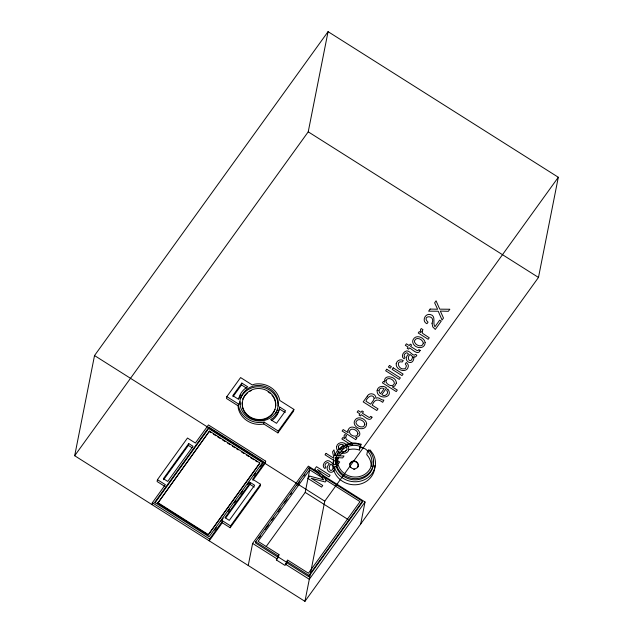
<?xml version="1.0" encoding="UTF-8"?>
<svg xmlns="http://www.w3.org/2000/svg" width="633" height="633" viewBox="0 0 633 633"><rect width="100%" height="100%" fill="white"/><g stroke="black" fill="none" stroke-linecap="round" stroke-linejoin="round"><path stroke-width="0.95" d="M74.686 455.736L94.523 355.556L328.068 31.65L558.314 177.264L538.477 277.444L304.932 601.35L74.686 455.736L308.231 131.83L328.068 31.65M252.86 480.312L265.33 463.008L265.694 461.172L208.431 424.949L195.391 443.037L187.479 438.036L157.451 479.672L165.363 484.68L152.324 502.768L151.96 504.604L153.091 503.029M157.451 479.672L157.087 481.515L164.999 486.516M157.767 503.164L209.468 431.097L259.831 462.945L259.728 463.443L208.122 535.012L157.767 503.164L209.468 431.097M163.607 479.735L188.365 445.403L188.729 443.567L193.041 446.297L167.713 481.428L163.393 478.698L188.729 443.567M155.014 502.911L208.668 428.501L208.93 427.164L263.32 461.56L209.088 536.776L154.697 502.373L208.93 427.164M226.836 396.63L226.472 398.474L238.095 405.816L238.309 408.42A21.016 19.306 11.2 0 0 263.13 424.118L263.747 423.936L277.911 432.893L293.53 411.228L293.894 409.385L279.739 400.436L279.683 399.834A21.016 19.306 11.2 0 0 254.862 384.128L252.203 384.911L240.587 377.569L226.836 396.63L238.459 403.981L238.673 406.584A21.016 19.306 11.2 0 0 263.494 422.282L264.111 422.1L278.275 431.057L277.911 432.893M208.122 535.012L259.831 462.945M222.634 520.896L209.594 538.984L209.23 540.819L222.27 522.739L222.634 520.896L230.547 525.904L230.183 527.74L222.27 522.739M232.984 396.709L241.474 384.935L241.838 383.092L247.748 386.834C243.048 389.319 239.456 394.098 238.688 399.391L232.778 395.657L241.838 383.092M238.095 405.816L238.459 403.981M225.767 517.889L249.948 484.348L250.312 482.512L254.624 485.242L229.296 520.373L224.976 517.644L250.312 482.512M263.747 423.936L264.111 422.1M265.694 461.172L252.654 479.26L260.567 484.261L260.203 486.104L230.183 527.74M248.239 565.498L252.607 543.438L308.342 466.141L318.344 472.471M279.098 409.82L276.732 414.306L273.171 418.041L270.615 419.584L276.518 423.319L285.578 410.762L279.667 407.019L279.303 408.863L285.214 412.597M319.159 473.903L309.181 467.589L255.7 541.761L255.463 542.964L277.76 557.072L276.376 559.968L285.008 565.427L287.572 560.031L308.437 573.221L360.042 501.653L325.37 479.727M277.76 557.072L278.939 554.563L258.074 541.373L309.679 469.805L322.893 478.16M276.376 559.968L278.441 557.111L278.939 554.563M308.944 468.8L309.181 467.589M266.216 546.469L305.209 492.403L309.679 469.805M286.401 562.531L308.698 576.639L308.936 575.437L362.416 501.265L322.49 476.008M304.932 601.35L324.769 501.17L558.314 177.264M347.905 449.928A17.194 15.793 11.2 0 1 359.346 450.016L360.596 444.793A18.927 17.384 11.2 0 0 351.829 443.883M360.596 446.043L360.596 444.793M359.346 450.016L360.976 444.184L355.651 443.1A21.016 19.306 11.2 0 0 351.086 443.195M338.948 451.202A18.927 17.384 11.2 0 0 343.102 474.568A18.927 17.384 11.2 0 0 368.525 473.531A18.927 17.384 11.2 0 0 368.817 449.992L367.52 451.005L366.784 454.716A17.194 15.793 11.2 0 1 371.136 466.284M368.817 449.992L368.58 451.194L370.147 449.984L373.209 454.201A21.016 19.306 11.2 0 1 362.329 480.605A21.016 19.306 11.2 0 1 334.461 467.423M362.416 501.265L362.179 502.467L308.698 576.639M360.668 524.053L365.035 501.993L320.013 473.524M277.183 410.611L278.378 404.748L277.99 400.111A19.283 17.708 11.2 0 0 255.218 385.711C246.277 387.032 239.132 395.396 239.844 404.503M279.667 407.019C279.137 412.463 276.21 417.74 271.525 420.644M360.359 445.996L360.976 444.184M238.894 398.426L240.864 394.691M240.643 398.474C242.953 392.397 248.627 388.179 254.949 387.048A19.283 17.708 11.2 0 1 277.721 401.449L278.109 406.077M242.945 399.241L244.844 395.641L247.693 392.65M274.983 409.345C272.958 414.655 267.996 418.342 262.473 419.331A16.846 15.477 11.2 0 1 242.574 406.75L242.241 402.699M277.452 409.274C275.141 415.351 269.46 419.576 263.138 420.708A19.283 17.708 11.2 0 1 240.366 406.299L239.986 401.67M275.45 413.903L276.32 412.257M278.275 431.057L293.894 409.385M214.595 530.106L216.328 527.708M220.941 521.307L223.251 518.111M227.864 511.709L229.597 509.304M234.21 502.903L235.943 500.505M240.556 494.104L242.866 490.899M247.479 484.498L249.212 482.101M253.825 475.7L255.558 473.302M260.171 466.901L262.481 463.696M230.547 525.904L260.567 484.261M258.913 538.185L260.638 535.787M265.235 529.41L268.685 524.622M271.565 520.635L273.86 517.446M277.887 511.86L280.19 508.671M284.217 503.093L287.089 499.105M290.539 494.318L291.686 492.719M296.869 485.543L299.741 481.555M303.769 475.976L304.916 474.378M285.523 564.715L286.551 563.283M365.035 501.993L309.3 579.29L285.269 564.09M249.806 391.384L251.317 390.474M360.486 446.692L365.463 449.034L368.232 451.313M308.231 131.83L538.477 277.444M241.474 384.935L246.641 388.203M94.523 355.556L324.769 501.17M208.668 428.501L263.059 462.897M209.365 431.595L211.018 432.64M213.495 434.206L215.972 435.773M217.625 436.817L220.102 438.384M222.579 439.951L225.055 441.517M227.532 443.084L230.008 444.651M232.485 446.218L234.962 447.784M236.615 448.829L238.261 449.873M241.569 451.962L244.045 453.529M246.522 455.095L248.998 456.662M250.644 457.706L253.952 459.787M255.597 460.832L257.251 461.876M305.209 492.403L348.134 519.551M188.365 445.403L191.957 447.673M249.948 484.348L254.26 487.078M255.7 541.761L278.006 555.869M286.638 561.329L308.936 575.437M278.441 557.111L287.073 562.571M252.607 543.438L276.637 558.63M157.862 502.665L208.225 534.513M152.324 502.768L209.594 538.984M275.687 405.888L275.355 401.836A16.846 15.477 11.2 0 0 273.899 397.975M374.863 465.405A21.016 19.306 11.2 0 1 357.336 484.617A21.016 19.306 11.2 0 1 333.868 470.43M333.409 468.784A21.016 19.306 11.2 0 1 332.966 464.575M332.998 463.736A21.016 19.306 11.2 0 1 333.733 459.59M361.293 447.507A21.016 19.306 11.2 0 1 362.978 448.219M349.835 464.052A4.304 3.956 11.2 0 1 355.778 461.892A4.304 3.956 11.2 0 1 357.518 467.684M354.804 469.322A4.304 3.956 11.2 0 1 353.689 469.362M333.71 464.108A21.016 19.306 11.2 0 1 333.591 460.729M334.596 455.784A21.016 19.306 11.2 0 1 343.45 445.632M345.032 444.849A21.016 19.306 11.2 0 1 350.199 443.329M337.254 461.085A17.194 15.793 11.2 0 1 338.758 457.232M339.66 455.823A17.194 15.793 11.2 0 1 342.572 452.777M343.252 452.263A17.194 15.793 11.2 0 1 346.267 450.546M367.52 451.005A17.194 15.793 11.2 0 1 359.156 476.641A17.194 15.793 11.2 0 1 337.99 457.374M338.457 455.784A17.194 15.793 11.2 0 1 340.396 452.12M340.902 451.456A17.194 15.793 11.2 0 1 346.211 447.207M347.802 446.51A17.194 15.793 11.2 0 1 360.082 446.305M373.288 461.172A18.927 17.384 11.2 0 1 357.922 479.656A18.927 17.384 11.2 0 1 336.273 466.331M335.87 464.543A18.927 17.384 11.2 0 1 335.672 460.895M335.878 459.083A18.927 17.384 11.2 0 1 336.297 457.311M336.574 456.448A18.927 17.384 11.2 0 1 338.702 452.405M340.103 449.762A18.927 17.384 11.2 0 1 342.152 447.84M343.687 446.74A18.927 17.384 11.2 0 1 350.864 444.018M268.091 391.819A16.846 15.477 11.2 0 1 270.18 393.37M271.984 395.19A16.846 15.477 11.2 0 1 273.48 397.247M347.889 430.82L348.126 432.687L343.189 429.562L342.129 431.026L355.793 439.674L356.798 438.281L355.524 437.474C367.599 435.188 350.769 420.288 347.889 430.82M432.022 323.257L432.766 326.889L435.282 329.421L441.225 321.184L439.65 320.187L434.926 326.739C432.284 323.139 436.461 315.843 430.313 314.538C425.075 313.034 421.388 321.453 426.935 323.708L428.035 322.173C420.834 315.408 436.002 314.205 432.022 323.257M333.409 466.901C332.111 474.18 326.588 468.729 330.758 464.195L332.76 465.572L333.409 466.901M412.542 357.154C411.244 364.434 405.721 358.982 409.883 354.448L411.893 355.825L412.542 357.154M334.762 467.431C334.248 476.934 322.26 470.723 329.405 463.799L327.862 462.501C325.773 462.486 323.748 465.777 325.94 467.138L324.927 468.547C321.287 466.545 324.143 461.307 327.38 460.658C330.703 459.89 334.161 467.217 336.432 464.131L337.658 464.907L337.413 465.532L336.44 466.632L334.548 466.481L334.762 467.431M413.895 357.685C413.381 367.18 401.393 360.976 408.53 354.053L406.995 352.755C404.906 352.739 402.881 356.031 405.073 357.392L404.06 358.8C400.412 356.798 403.268 351.56 406.505 350.911C409.836 350.144 413.286 357.471 415.557 354.385L416.791 355.16L416.546 355.786L415.572 356.885L413.673 356.735L413.895 357.685M366.642 423.58C366.657 430.915 356.055 429.847 354.417 423.944A4.906 4.502 11.2 0 1 354.591 420.898C357.115 415.153 365.779 418.286 366.642 423.58M396.211 363.722C395.403 370.178 407.225 373.858 408.317 366.365A4.075 3.743 11.2 0 0 407.715 364.015L406.323 362.495L405.262 363.959L406.457 365.819L405.547 368.24A2.453 2.247 11.2 0 1 403.704 368.857C398.45 369.704 395.538 360.177 402.192 362.013L403.245 360.549C400.523 358.666 396.749 360.588 396.211 363.722M425.123 342.461C425.147 349.796 414.544 348.728 412.906 342.825A4.906 4.502 11.2 0 1 413.072 339.786C415.604 334.042 424.268 337.167 425.123 342.461M336.55 446.613C335.617 456.417 354.108 454.977 347.208 445.276L346.14 446.763C348.973 449.723 344.036 453.766 341.242 450.902L345.99 444.319C343.07 441.478 337.373 442.277 336.55 446.613M377.149 390.308C376.216 400.111 394.699 398.671 387.807 388.978L386.739 390.458C389.572 393.417 384.635 397.461 381.841 394.596L386.581 388.021C383.661 385.173 377.972 385.972 377.149 390.308M338.323 446.763L338.932 449.074L339.945 450.023L343.545 445.031C341.717 443.725 338.79 444.413 338.323 446.763M345.665 437.189L346.275 439.326L352.874 443.717L351.782 445.228L341.852 438.954L342.888 437.514L344.605 438.598L344.004 435.884L344.827 434.467L346.591 435.583L345.665 437.189M378.914 390.458L379.523 392.776L380.544 393.718L384.136 388.733C382.316 387.42 379.381 388.108 378.914 390.458M422.045 331.257L422.654 333.393L429.253 337.785L428.161 339.296L418.239 333.021L419.268 331.581L420.985 332.665L420.383 329.951L421.206 328.535L422.971 329.651L422.045 331.257M385.964 380.465C385.339 384.413 393.109 388.203 394.414 383.345C394.438 379.642 387.76 376.287 385.964 380.465M396.329 383.115L394.763 386.043L392.238 386.874L397.31 390.078L396.226 391.59L382.387 382.838L383.44 381.367L384.761 382.205C382.728 373.731 396.78 376.192 396.329 383.115M374.238 398.133L373.423 400.325L370.637 404.178L365.985 401.235C366.586 397.682 372.481 393.03 374.238 398.133M243.048 398.743L242.138 403.197L242.479 407.248A16.846 15.477 11.2 0 0 262.379 419.837C270.964 418.642 277.42 409.899 275.45 401.338A16.846 15.477 11.2 0 0 255.55 388.749C250.027 389.738 245.066 393.425 243.048 398.743M364.853 424.3C363.983 428.929 357.732 426.84 356.3 423.635A2.714 2.492 11.2 0 1 356.189 421.578C358.112 417.337 364.466 420.723 364.853 424.3M423.342 343.181C422.472 347.81 416.221 345.721 414.789 342.516A2.714 2.492 11.2 0 1 414.678 340.459C416.601 336.218 422.955 339.604 423.342 343.181M357.962 433.771C356.83 438.629 348.989 435.377 349.471 431.31C350.824 426.792 357.835 430.084 357.962 433.771M371.998 417.194C369.925 422.828 364.022 415.889 361.301 414.734L360.422 415.952L359.061 415.09L359.932 413.879L357.162 412.123L358.262 410.595L361.032 412.352L362.068 410.92L363.429 411.774L362.4 413.214L368.881 417.313L369.807 417.432L370.685 416.364L371.998 417.194M420.162 350.397C418.089 356.031 412.186 349.092 409.464 347.936L408.586 349.155L407.225 348.292L408.103 347.074L405.326 345.325L406.426 343.798L409.203 345.555L410.231 344.115L411.592 344.977L410.564 346.409L417.044 350.508L417.97 350.635L418.848 349.566L420.162 350.397M309.703 476.095L307.978 478.485L321.596 487.094L322.743 485.503L311.23 478.279L325.267 482.006L326.454 480.352L317.505 469.575L328.962 476.878L330.109 475.296L316.492 466.679L314.783 469.045L323.764 479.838L309.703 476.095M326.082 453.378L325.038 454.826L338.655 463.435L339.699 461.987L335.973 459.629L335.609 457.556L342.635 457.92L344.02 455.997L335.197 455.697L333.955 449.905L332.562 451.835L333.987 458.379L326.082 453.378M367.306 396.203L363.2 401.9L376.817 410.516L378.02 408.847L372.18 405.152C374.586 399.162 378.067 398.687 382.712 402.335L383.883 400.096C381.074 400.61 378.779 396.282 375.907 398.26C376.334 393.631 369.237 391.962 367.306 396.203M386.739 369.253L385.647 370.764L399.265 379.381L400.357 377.869L386.739 369.253M389.477 365.463L388.369 366.99L390.26 368.192L391.368 366.657L389.477 365.463M430.124 309.078L428.62 311.167L438.234 311.23L442.04 320.061L443.488 318.043L440.346 311.088L448.346 311.309L449.834 309.244L439.729 309.165L436.074 300.833L434.642 302.819L437.601 309.228L430.124 309.078M393.212 367.82L392.104 369.356L401.987 375.606L403.094 374.071L393.212 367.82M350.824 467.463A4.304 3.956 11.2 0 0 358.104 466.268A4.304 3.956 11.2 0 0 353.135 460.998A4.304 3.956 11.2 0 0 350.824 467.463"/></g></svg>
